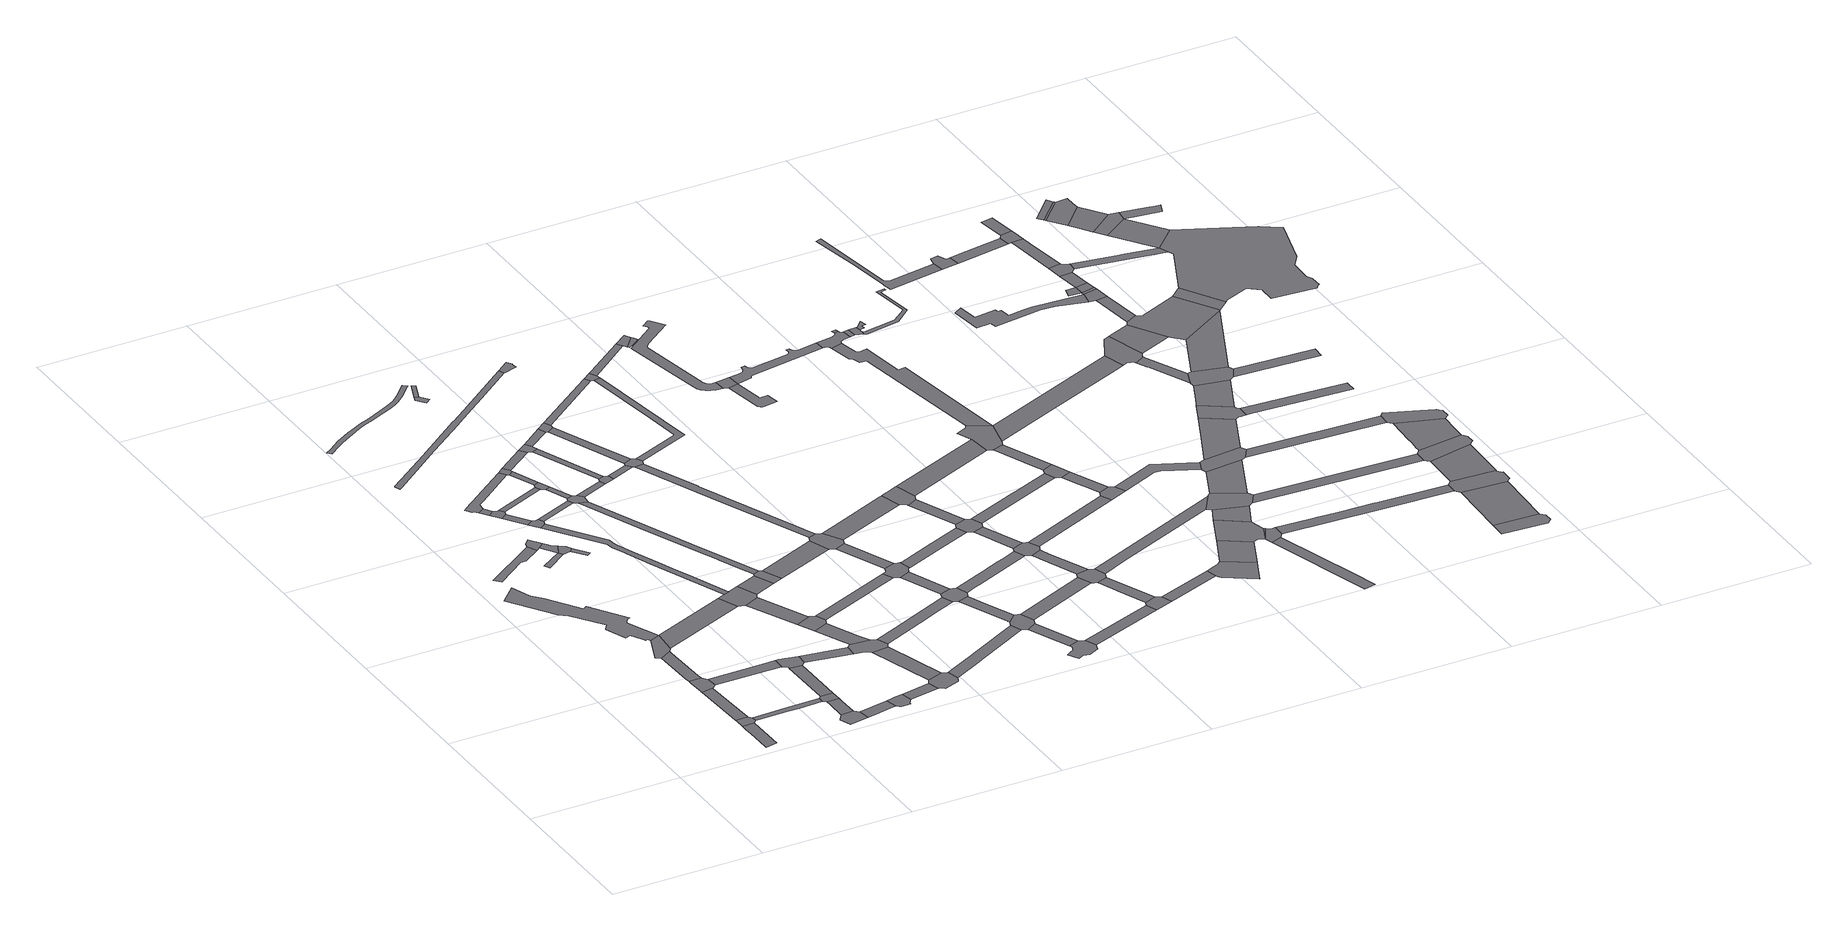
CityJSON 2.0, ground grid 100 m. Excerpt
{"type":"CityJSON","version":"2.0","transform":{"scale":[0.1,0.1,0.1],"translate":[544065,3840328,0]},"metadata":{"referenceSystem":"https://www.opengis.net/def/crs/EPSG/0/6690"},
"CityObjects":{
"road1":{"type":"Road","attributes":{"RoadStructureAttribute.sectionType":"1"},"geometry":[{"type":"MultiSurface","lod":"1","boundaries":[[[0,1,2,3,4,5,6,7]]]}]},
"road2":{"type":"Road","geometry":[{"type":"MultiSurface","lod":"1","boundaries":[[[8,9,2,1,10,11,12]]]}]},
"road3":{"type":"Road","attributes":{"RoadStructureAttribute.sectionType":"1"},"geometry":[{"type":"MultiSurface","lod":"1","boundaries":[[[13,14,15,16,17,8,12]]]}]},
"road4":{"type":"Road","geometry":[{"type":"MultiSurface","lod":"1","boundaries":[[[18,19,20,21,22,23,24,25,26,16,15,27,28]]]}]},
"road5":{"type":"Road","attributes":{"RoadStructureAttribute.sectionType":"1"},"geometry":[{"type":"MultiSurface","lod":"1","boundaries":[[[29,30,31,32,33,22,21]]]}]},
"road6":{"type":"Road","attributes":{"RoadStructureAttribute.sectionType":"1"},"geometry":[{"type":"MultiSurface","lod":"1","boundaries":[[[34,35,36,37,38,39,40,41,42,43,44,45,46,47,48,49,50,51,52,53,54,55,56,57]]]}]},
"road7":{"type":"Road","geometry":[{"type":"MultiSurface","lod":"1","boundaries":[[[57,56,58,59,60,32,31,61,62]]]}]},
"road8":{"type":"Road","attributes":{"RoadStructureAttribute.sectionType":"1"},"geometry":[{"type":"MultiSurface","lod":"1","boundaries":[[[63,64,11,10,65,66,67]]]}]},
"road9":{"type":"Road","attributes":{"RoadStructureAttribute.sectionType":"1"},"geometry":[{"type":"MultiSurface","lod":"1","boundaries":[[[68,69,70,71,72,73,74]]]}]},
"road10":{"type":"Road","attributes":{"RoadStructureAttribute.sectionType":"1"},"geometry":[{"type":"MultiSurface","lod":"1","boundaries":[[[75,28,27,76,77,78,79]]]}]},
"road11":{"type":"Road","geometry":[{"type":"MultiSurface","lod":"1","boundaries":[[[80,81,82,83,84,85,86]]]}]},
"road12":{"type":"Road","attributes":{"RoadStructureAttribute.sectionType":"1"},"geometry":[{"type":"MultiSurface","lod":"1","boundaries":[[[87,88,89,90,81,80]]]}]},
"road13":{"type":"Road","geometry":[{"type":"MultiSurface","lod":"1","boundaries":[[[91,92,63,67,89,88]]]}]},
"road14":{"type":"Road","attributes":{"RoadStructureAttribute.sectionType":"1"},"geometry":[{"type":"MultiSurface","lod":"1","boundaries":[[[93,94,95,96]]]}]},
"road15":{"type":"Road","geometry":[{"type":"MultiSurface","lod":"1","boundaries":[[[97,98,68,74,99,100]]]}]},
"road16":{"type":"Road","attributes":{"RoadStructureAttribute.sectionType":"1"},"geometry":[{"type":"MultiSurface","lod":"1","boundaries":[[[101,92,91,102,103]]]}]},
"road17":{"type":"Road","attributes":{"RoadStructureAttribute.sectionType":"1"},"geometry":[{"type":"MultiSurface","lod":"1","boundaries":[[[104,57,62,105]]]}]},
"road18":{"type":"Road","attributes":{"RoadStructureAttribute.sectionType":"1"},"geometry":[{"type":"MultiSurface","lod":"1","boundaries":[[[106,107,100,99,93,108]]]}]},
"road19":{"type":"Road","attributes":{"RoadStructureAttribute.sectionType":"1"},"geometry":[{"type":"MultiSurface","lod":"1","boundaries":[[[109,86,85,110,111,112]]]}]},
"road20":{"type":"Road","geometry":[{"type":"MultiSurface","lod":"1","boundaries":[[[113,114,115,116]]]}]},
"road21":{"type":"Road","geometry":[{"type":"MultiSurface","lod":"1","boundaries":[[[117,79,78,118,101,103,119,120]]]}]},
"road22":{"type":"Road","geometry":[{"type":"MultiSurface","lod":"1","boundaries":[[[121,108,93,96,122,123]]]}]},
"road23":{"type":"Road","geometry":[{"type":"MultiSurface","lod":"1","boundaries":[[[124,116,115,125,126,127,128]]]}]},
"road24":{"type":"Road","geometry":[{"type":"MultiSurface","lod":"1","boundaries":[[[129,130,123,122]]]}]},
"road25":{"type":"Road","attributes":{"RoadStructureAttribute.sectionType":"1"},"geometry":[{"type":"MultiSurface","lod":"1","boundaries":[[[126,125,131,132]]]}]},
"road26":{"type":"Road","geometry":[{"type":"MultiSurface","lod":"1","boundaries":[[[133,132,131,134,135,136,137]]]}]},
"road27":{"type":"Road","geometry":[{"type":"MultiSurface","lod":"1","boundaries":[[[138,139,140,109,112,141,142,143,144,145,146,147]]]}]},
"road28":{"type":"Road","attributes":{"RoadStructureAttribute.sectionType":"1"},"geometry":[{"type":"MultiSurface","lod":"1","boundaries":[[[148,149,150,151,152,153,154,114,113,155,156,157]]]}]},
"road29":{"type":"Road","attributes":{"RoadStructureAttribute.sectionType":"1"},"geometry":[{"type":"MultiSurface","lod":"1","boundaries":[[[120,119,158,159]]]}]},
"road30":{"type":"Road","attributes":{"RoadStructureAttribute.sectionType":"1"},"geometry":[{"type":"MultiSurface","lod":"1","boundaries":[[[160,161,162,163,164,165,166,167,135,134,168,169,170,171,172,173,174,175,176]]]}]},
"road31":{"type":"Road","attributes":{"RoadStructureAttribute.sectionType":"1"},"geometry":[{"type":"MultiSurface","lod":"1","boundaries":[[[177,128,127,178]]]}]},
"road32":{"type":"Road","attributes":{"RoadStructureAttribute.sectionType":"1"},"geometry":[{"type":"MultiSurface","lod":"1","boundaries":[[[179,180,181,182,183,184,185,186,187,188,189,190,191,192,193,194,195,196,197,198,199,200,201,202,203,204,205,206,207]]]}]},
"road33":{"type":"Road","attributes":{"RoadStructureAttribute.sectionType":"1"},"geometry":[{"type":"MultiSurface","lod":"1","boundaries":[[[208,137,136,209]]]}]},
"road34":{"type":"Road","attributes":{"RoadStructureAttribute.sectionType":"1"},"geometry":[{"type":"MultiSurface","lod":"1","boundaries":[[[210,138,147,211]]]}]},
"road35":{"type":"Road","geometry":[{"type":"MultiSurface","lod":"1","boundaries":[[[212,213,176,175,104,105,214,215,216,217,218,219,220]]]}]},
"road36":{"type":"Road","attributes":{"RoadStructureAttribute.sectionType":"1"},"geometry":[{"type":"MultiSurface","lod":"1","boundaries":[[[217,216,221,222]]]}]},
"road37":{"type":"Road","geometry":[{"type":"MultiSurface","lod":"1","boundaries":[[[223,148,157,224,225,226,227]]]}]},
"road38":{"type":"Road","geometry":[{"type":"MultiSurface","lod":"1","boundaries":[[[228,229,222,221,230,231,232,233,234,235]]]}]},
"road39":{"type":"Road","attributes":{"RoadStructureAttribute.sectionType":"1"},"geometry":[{"type":"MultiSurface","lod":"1","boundaries":[[[225,224,236,237]]]}]},
"road40":{"type":"Road","geometry":[{"type":"MultiSurface","lod":"1","boundaries":[[[237,236,238,177,178,239,240,241]]]}]},
"road41":{"type":"Road","attributes":{"RoadStructureAttribute.sectionType":"1"},"geometry":[{"type":"MultiSurface","lod":"1","boundaries":[[[242,231,230,243,244,245]]]}]},
"road42":{"type":"Road","geometry":[{"type":"MultiSurface","lod":"1","boundaries":[[[244,246,159,158,247,248,249,250,251,252,253,254,245]]]}]},
"road43":{"type":"Road","attributes":{"RoadStructureAttribute.sectionType":"1"},"geometry":[{"type":"MultiSurface","lod":"1","boundaries":[[[255,241,240,256,257,258]]]}]},
"road44":{"type":"Road","attributes":{"RoadStructureAttribute.sectionType":"1"},"geometry":[{"type":"MultiSurface","lod":"1","boundaries":[[[250,249,259,260]]]}]},
"road45":{"type":"Road","geometry":[{"type":"MultiSurface","lod":"1","boundaries":[[[258,257,208,209,261,262,263,264,265,266,267]]]}]},
"road46":{"type":"Road","geometry":[{"type":"MultiSurface","lod":"1","boundaries":[[[268,269,260,259,270,210,211,271,272,273,274,275,276,277]]]}]},
"road47":{"type":"Road","attributes":{"RoadStructureAttribute.sectionType":"1"},"geometry":[{"type":"MultiSurface","lod":"1","boundaries":[[[278,212,220,279]]]}]},
"road48":{"type":"Road","attributes":{"RoadStructureAttribute.sectionType":"1"},"geometry":[{"type":"MultiSurface","lod":"1","boundaries":[[[280,281,282,283,284,285,286,287,288,289,290,291,292,293,294,295,296,297,298,299]]]}]},
"road49":{"type":"Road","attributes":{"RoadStructureAttribute.sectionType":"1"},"geometry":[{"type":"MultiSurface","lod":"1","boundaries":[[[261,300,301,302,303,304,305,306,307,308,262]]]}]},
"road50":{"type":"Road","attributes":{"RoadStructureAttribute.sectionType":"1"},"geometry":[{"type":"MultiSurface","lod":"1","boundaries":[[[309,223,227,310]]]}]},
"road51":{"type":"Road","attributes":{"RoadStructureAttribute.sectionType":"1"},"geometry":[{"type":"MultiSurface","lod":"1","boundaries":[[[311,267,266,312]]]}]},
"road52":{"type":"Road","geometry":[{"type":"MultiSurface","lod":"1","boundaries":[[[313,306,305,314,278,279,315,316]]]}]},
"road53":{"type":"Road","geometry":[{"type":"MultiSurface","lod":"1","boundaries":[[[317,318,319,320,321]]]}]},
"road54":{"type":"Road","geometry":[{"type":"MultiSurface","lod":"1","boundaries":[[[322,309,310,323,324,325,326]]]}]},
"road55":{"type":"Road","attributes":{"RoadStructureAttribute.sectionType":"1"},"geometry":[{"type":"MultiSurface","lod":"1","boundaries":[[[327,317,321,328]]]}]},
"road56":{"type":"Road","attributes":{"RoadStructureAttribute.sectionType":"1"},"geometry":[{"type":"MultiSurface","lod":"1","boundaries":[[[324,323,329,330]]]}]},
"road57":{"type":"Road","geometry":[{"type":"MultiSurface","lod":"1","boundaries":[[[330,329,311,312,331,332,333]]]}]},
"road58":{"type":"Road","attributes":{"RoadStructureAttribute.sectionType":"1"},"geometry":[{"type":"MultiSurface","lod":"1","boundaries":[[[334,235,234,335]]]}]},
"road59":{"type":"Road","attributes":{"RoadStructureAttribute.sectionType":"1"},"geometry":[{"type":"MultiSurface","lod":"1","boundaries":[[[336,322,326,337]]]}]},
"road60":{"type":"Road","attributes":{"RoadStructureAttribute.sectionType":"1"},"geometry":[{"type":"MultiSurface","lod":"1","boundaries":[[[338,339,340,341,253,252,342,343,344,345]]]}]},
"road61":{"type":"Road","attributes":{"RoadStructureAttribute.sectionType":"1"},"geometry":[{"type":"MultiSurface","lod":"1","boundaries":[[[346,316,315,347]]]}]},
"road62":{"type":"Road","attributes":{"RoadStructureAttribute.sectionType":"1"},"geometry":[{"type":"MultiSurface","lod":"1","boundaries":[[[348,333,332,349]]]}]},
"road63":{"type":"Road","attributes":{"RoadStructureAttribute.sectionType":"1"},"geometry":[{"type":"MultiSurface","lod":"1","boundaries":[[[350,351,352,353,354,355,277,276,356,357,358,359]]]}]},
"road64":{"type":"Road","geometry":[{"type":"MultiSurface","lod":"1","boundaries":[[[360,336,337,361,362,363]]]}]},
"road65":{"type":"Road","attributes":{"RoadStructureAttribute.sectionType":"1"},"geometry":[{"type":"MultiSurface","lod":"1","boundaries":[[[364,362,361,365,366]]]}]},
"road66":{"type":"Road","geometry":[{"type":"MultiSurface","lod":"1","boundaries":[[[366,365,348,349,367,368,369,370]]]}]},
"road67":{"type":"Road","attributes":{"RoadStructureAttribute.sectionType":"1"},"geometry":[{"type":"MultiSurface","lod":"1","boundaries":[[[371,372,373,374,375,376,377,368,367,378,379,380]]]}]},
"road68":{"type":"Road","geometry":[{"type":"MultiSurface","lod":"1","boundaries":[[[381,380,379,382,346,347,383,384,385,386,387,388,389,390]]]}]},
"road69":{"type":"Road","attributes":{"RoadStructureAttribute.sectionType":"1"},"geometry":[{"type":"MultiSurface","lod":"1","boundaries":[[[386,385,391,392]]]}]},
"road70":{"type":"Road","geometry":[{"type":"MultiSurface","lod":"1","boundaries":[[[393,394,392,391,395,396,397,334,335,398,399,400,401,402]]]}]},
"road71":{"type":"Road","attributes":{"RoadStructureAttribute.sectionType":"1"},"geometry":[{"type":"MultiSurface","lod":"1","boundaries":[[[399,398,403,404]]]}]},
"road72":{"type":"Road","geometry":[{"type":"MultiSurface","lod":"1","boundaries":[[[404,403,338,345,405,406,407,408]]]}]},
"road73":{"type":"Road","attributes":{"RoadStructureAttribute.sectionType":"1"},"geometry":[{"type":"MultiSurface","lod":"1","boundaries":[[[409,360,363,410]]]}]},
"road74":{"type":"Road","attributes":{"RoadStructureAttribute.sectionType":"1"},"geometry":[{"type":"MultiSurface","lod":"1","boundaries":[[[411,412,406,405,413,414,415,416,417,418,419]]]}]},
"road75":{"type":"Road","geometry":[{"type":"MultiSurface","lod":"1","boundaries":[[[420,421,280,299,422,423,424,425,426]]]}]},
"road76":{"type":"Road","geometry":[{"type":"MultiSurface","lod":"1","boundaries":[[[427,419,418,350,359,428,429,430,431,432]]]}]},
"road77":{"type":"Road","geometry":[{"type":"MultiSurface","lod":"1","boundaries":[[[433,434,435,436,437,438,439,440,441,442,443,444,445,446,447,448,449,450]]]}]},
"road78":{"type":"Road","attributes":{"RoadStructureAttribute.sectionType":"1"},"geometry":[{"type":"MultiSurface","lod":"1","boundaries":[[[451,429,428,452,453,436,435]]]}]},
"road79":{"type":"Road","attributes":{"RoadStructureAttribute.sectionType":"1"},"geometry":[{"type":"MultiSurface","lod":"1","boundaries":[[[454,455,456,457,458,459,460,461,462,370,369]]]}]},
"road80":{"type":"Road","attributes":{"RoadStructureAttribute.sectionType":"1"},"geometry":[{"type":"MultiSurface","lod":"1","boundaries":[[[463,464,465,390,389,466,467]]]}]},
"road81":{"type":"Road","attributes":{"RoadStructureAttribute.sectionType":"1"},"geometry":[{"type":"MultiSurface","lod":"1","boundaries":[[[468,469,470,402,401,471,472,473,474]]]}]},
"road82":{"type":"Road","geometry":[{"type":"MultiSurface","lod":"1","boundaries":[[[475,409,410,456,455,476]]]}]},
"road83":{"type":"Road","attributes":{"RoadStructureAttribute.sectionType":"1"},"geometry":[{"type":"MultiSurface","lod":"1","boundaries":[[[477,478,479,480,481,482,483,484,408,407,485,486,487,488,489]]]}]},
"road84":{"type":"Road","attributes":{"RoadStructureAttribute.sectionType":"1"},"geometry":[{"type":"MultiSurface","lod":"1","boundaries":[[[490,491,432,431,492]]]}]},
"road85":{"type":"Road","attributes":{"RoadStructureAttribute.sectionType":"1"},"geometry":[{"type":"MultiSurface","lod":"1","boundaries":[[[493,450,449,494]]]}]},
"road86":{"type":"Road","attributes":{"RoadStructureAttribute.sectionType":"1"},"geometry":[{"type":"MultiSurface","lod":"1","boundaries":[[[495,496,475,476,497]]]}]},
"road87":{"type":"Road","geometry":[{"type":"MultiSurface","lod":"1","boundaries":[[[498,499,500,501,463,467,502,503,504,505]]]}]},
"road88":{"type":"Road","attributes":{"RoadStructureAttribute.sectionType":"1"},"geometry":[{"type":"MultiSurface","lod":"1","boundaries":[[[504,503,506,507]]]}]},
"road89":{"type":"Road","geometry":[{"type":"MultiSurface","lod":"1","boundaries":[[[507,506,468,474,508,509,510,511]]]}]},
"road90":{"type":"Road","attributes":{"RoadStructureAttribute.sectionType":"1"},"geometry":[{"type":"MultiSurface","lod":"1","boundaries":[[[509,508,512,513]]]}]},
"road91":{"type":"Road","geometry":[{"type":"MultiSurface","lod":"1","boundaries":[[[514,513,512,515,477,489,516,517,518,519,520,521,522,523]]]}]},
"road92":{"type":"Road","attributes":{"RoadStructureAttribute.sectionType":"1"},"geometry":[{"type":"MultiSurface","lod":"1","boundaries":[[[524,519,518,525,526,527,528]]]}]},
"road93":{"type":"Road","geometry":[{"type":"MultiSurface","lod":"1","boundaries":[[[528,527,529,530,490,492,531,532,533,534,535,536]]]}]},
"road94":{"type":"Road","attributes":{"RoadStructureAttribute.sectionType":"1"},"geometry":[{"type":"MultiSurface","lod":"1","boundaries":[[[537,495,497,538,539,540]]]}]},
"road95":{"type":"Road","attributes":{"RoadStructureAttribute.sectionType":"1"},"geometry":[{"type":"MultiSurface","lod":"1","boundaries":[[[541,533,532,542,543,544,545]]]}]},
"road96":{"type":"Road","geometry":[{"type":"MultiSurface","lod":"1","boundaries":[[[545,544,493,494,546,547]]]}]},
"road97":{"type":"Road","attributes":{"RoadStructureAttribute.sectionType":"1"},"geometry":[{"type":"MultiSurface","lod":"1","boundaries":[[[548,549,550,551,552,540,539]]]}]},
"road98":{"type":"Road","attributes":{"RoadStructureAttribute.sectionType":"1"},"geometry":[{"type":"MultiSurface","lod":"1","boundaries":[[[553,554,555,556,557,558,559,560,561,562,563,564,565,566,567,568,569,570,571,572,573,574,575]]]}]},
"road99":{"type":"Road","geometry":[{"type":"MultiSurface","lod":"1","boundaries":[[[576,575,574,577,578]]]}]},
"road100":{"type":"Road","attributes":{"RoadStructureAttribute.sectionType":"1"},"geometry":[{"type":"MultiSurface","lod":"1","boundaries":[[[579,580,581,582,583,584,585,586,587,578,577]]]}]},
"road101":{"type":"Road","attributes":{"RoadStructureAttribute.sectionType":"1"},"geometry":[{"type":"MultiSurface","lod":"1","boundaries":[[[588,498,505,589]]]}]},
"road102":{"type":"Road","attributes":{"RoadStructureAttribute.sectionType":"1"},"geometry":[{"type":"MultiSurface","lod":"1","boundaries":[[[590,547,546,591]]]}]},
"road103":{"type":"Road","attributes":{"RoadStructureAttribute.sectionType":"1"},"geometry":[{"type":"MultiSurface","lod":"1","boundaries":[[[592,593,594,595,596,511,510,597,598]]]}]},
"road104":{"type":"Road","attributes":{"RoadStructureAttribute.sectionType":"1"},"geometry":[{"type":"MultiSurface","lod":"1","boundaries":[[[599,523,522,600]]]}]},
"road105":{"type":"Road","attributes":{"RoadStructureAttribute.sectionType":"1"},"geometry":[{"type":"MultiSurface","lod":"1","boundaries":[[[601,602,603,604,605,606,607,608,609,610,611,612,613,614,615,616,617,618,576,578,619,620,621,622,623,624]]]}]},
"road106":{"type":"Road","attributes":{"RoadStructureAttribute.sectionType":"1"},"geometry":[{"type":"MultiSurface","lod":"1","boundaries":[[[625,536,535,626,627]]]}]},
"road107":{"type":"Road","geometry":[{"type":"MultiSurface","lod":"1","boundaries":[[[628,629,630,590,591,631,632,633,634,635,636,637]]]}]},
"road108":{"type":"Road","attributes":{"RoadStructureAttribute.sectionType":"1"},"geometry":[{"type":"MultiSurface","lod":"1","boundaries":[[[638,639,640,641,642,643]]]}]},
"road109":{"type":"Road","geometry":[{"type":"MultiSurface","lod":"1","boundaries":[[[644,645,646,588,589,639,638,647,648]]]}]},
"road110":{"type":"Road","geometry":[{"type":"MultiSurface","lod":"1","boundaries":[[[643,642,592,598,649,650]]]}]},
"road111":{"type":"Road","attributes":{"RoadStructureAttribute.sectionType":"1"},"geometry":[{"type":"MultiSurface","lod":"1","boundaries":[[[650,649,651,652,653,654]]]}]},
"road112":{"type":"Road","geometry":[{"type":"MultiSurface","lod":"1","boundaries":[[[654,653,599,600,655,656]]]}]},
"road113":{"type":"Road","attributes":{"RoadStructureAttribute.sectionType":"1"},"geometry":[{"type":"MultiSurface","lod":"1","boundaries":[[[657,628,637,658]]]}]},
"road114":{"type":"Road","attributes":{"RoadStructureAttribute.sectionType":"1"},"geometry":[{"type":"MultiSurface","lod":"1","boundaries":[[[659,660,661,662,663,664,665,666,667,668,669,670,671,672,644,648]]]}]},
"road115":{"type":"Road","geometry":[{"type":"MultiSurface","lod":"1","boundaries":[[[673,674,675,676,677,678,624,623,679,680,681,668,667,682,683,684,685,686]]]}]},
"road116":{"type":"Road","geometry":[{"type":"MultiSurface","lod":"1","boundaries":[[[687,688,657,658,689,690,691,692,693,694,695]]]}]},
"road117":{"type":"Road","geometry":[{"type":"MultiSurface","lod":"1","boundaries":[[[696,697,675,674]]]}]},
"road118":{"type":"Road","attributes":{"RoadStructureAttribute.sectionType":"1"},"geometry":[{"type":"MultiSurface","lod":"1","boundaries":[[[698,686,685,699]]]}]},
"road119":{"type":"Road","attributes":{"RoadStructureAttribute.sectionType":"1"},"geometry":[{"type":"MultiSurface","lod":"1","boundaries":[[[700,701,702,703,704,705]]]}]},
"road120":{"type":"Road","geometry":[{"type":"MultiSurface","lod":"1","boundaries":[[[706,698,699,707,708,709]]]}]},
"road121":{"type":"Road","attributes":{"RoadStructureAttribute.sectionType":"1"},"geometry":[{"type":"MultiSurface","lod":"1","boundaries":[[[692,691,710]]]}]},
"road122":{"type":"Road","geometry":[{"type":"MultiSurface","lod":"1","boundaries":[[[711,712,710,691,703,702,713,714,715]]]}]},
"road123":{"type":"Road","attributes":{"RoadStructureAttribute.sectionType":"1"},"geometry":[{"type":"MultiSurface","lod":"1","boundaries":[[[716,717,687,695,718]]]}]},
"road124":{"type":"Road","attributes":{"RoadStructureAttribute.sectionType":"1"},"geometry":[{"type":"MultiSurface","lod":"1","boundaries":[[[719,656,655,720,721,722,723]]]}]},
"road125":{"type":"Road","geometry":[{"type":"MultiSurface","lod":"1","boundaries":[[[724,725,726,727,728,706,709]]]}]},
"road126":{"type":"Road","geometry":[{"type":"MultiSurface","lod":"1","boundaries":[[[729,625,627,716,718,730,731,732]]]}]},
"road127":{"type":"Road","attributes":{"RoadStructureAttribute.sectionType":"1"},"geometry":[{"type":"MultiSurface","lod":"1","boundaries":[[[733,734,735,736,737,738,739,740,741,742,743,708,707]]]}]},
"road128":{"type":"Road","attributes":{"RoadStructureAttribute.sectionType":"1"},"geometry":[{"type":"MultiSurface","lod":"1","boundaries":[[[744,648,647,745,746,747]]]}]},
"road129":{"type":"Road","attributes":{"RoadStructureAttribute.sectionType":"1"},"geometry":[{"type":"MultiSurface","lod":"1","boundaries":[[[748,749,729,732]]]}]},
"road130":{"type":"Road","geometry":[{"type":"MultiSurface","lod":"1","boundaries":[[[750,751,723,722,749,748,752,753]]]}]},
"road131":{"type":"Road","attributes":{"RoadStructureAttribute.sectionType":"1"},"geometry":[{"type":"MultiSurface","lod":"1","boundaries":[[[754,755,756,757,758,759,715,714,760,761,762,763]]]}]},
"road132":{"type":"Road","attributes":{"RoadStructureAttribute.sectionType":"1"},"geometry":[{"type":"MultiSurface","lod":"1","boundaries":[[[764,765,751,750,766]]]}]},
"road133":{"type":"Road","attributes":{"RoadStructureAttribute.sectionType":"1"},"geometry":[{"type":"MultiSurface","lod":"1","boundaries":[[[767,768,769,770,771,772,773,774,775,776,777]]]}]},
"road134":{"type":"Road","attributes":{"RoadStructureAttribute.sectionType":"1"},"geometry":[{"type":"MultiSurface","lod":"1","boundaries":[[[731,730,778,779]]]}]},
"road135":{"type":"Road","geometry":[{"type":"MultiSurface","lod":"1","boundaries":[[[780,764,766,781,782,783,784,785,786,787]]]}]},
"road136":{"type":"Road","attributes":{"RoadStructureAttribute.sectionType":"1"},"geometry":[{"type":"MultiSurface","lod":"1","boundaries":[[[788,789,790,791,792,793,794,795,796,797,798,799,800,801,802,803,804]]]}]},
"road137":{"type":"Road","geometry":[{"type":"MultiSurface","lod":"1","boundaries":[[[805,806,807,744,747,808,809,810,811,812,813,814,815,816]]]}]},
"road138":{"type":"Road","geometry":[{"type":"MultiSurface","lod":"1","boundaries":[[[817,818,819,777,776,820,821]]]}]},
"road139":{"type":"Road","attributes":{"RoadStructureAttribute.sectionType":"1"},"geometry":[{"type":"MultiSurface","lod":"1","boundaries":[[[813,812,822,823,824,825]]]}]},
"road140":{"type":"Road","attributes":{"RoadStructureAttribute.sectionType":"1"},"geometry":[{"type":"MultiSurface","lod":"1","boundaries":[[[826,827,780,787,828]]]}]},
"road141":{"type":"Road","attributes":{"RoadStructureAttribute.sectionType":"1"},"geometry":[{"type":"MultiSurface","lod":"1","boundaries":[[[753,752,829,830]]]}]},
"road142":{"type":"Road","geometry":[{"type":"MultiSurface","lod":"1","boundaries":[[[831,825,824,826,828,832,833,834]]]}]},
"road143":{"type":"Road","geometry":[{"type":"MultiSurface","lod":"1","boundaries":[[[835,805,816,836,837]]]}]},
"road144":{"type":"Road","geometry":[{"type":"MultiSurface","lod":"1","boundaries":[[[838,839,840,841,842,843,844,845,846,847]]]}]},
"road145":{"type":"Road","attributes":{"RoadStructureAttribute.sectionType":"1"},"geometry":[{"type":"MultiSurface","lod":"1","boundaries":[[[848,849,850,821,820,851,852,853]]]}]},
"road146":{"type":"Road","geometry":[{"type":"MultiSurface","lod":"1","boundaries":[[[854,855,856,857]]]}]},
"road147":{"type":"Road","attributes":{"function":"3","RoadStructureAttribute.sectionType":"1"},"geometry":[{"type":"MultiSurface","lod":"1","boundaries":[[[858,838,847,859]]]}]},
"road148":{"type":"Road","attributes":{"RoadStructureAttribute.sectionType":"1"},"geometry":[{"type":"MultiSurface","lod":"1","boundaries":[[[785,784,860,861,862]]]}]},
"road149":{"type":"Road","attributes":{"RoadStructureAttribute.sectionType":"1"},"geometry":[{"type":"MultiSurface","lod":"1","boundaries":[[[863,864,865,866]]]}]},
"road150":{"type":"Road","geometry":[{"type":"MultiSurface","lod":"1","boundaries":[[[867,804,803,864,863]]]}]},
"road151":{"type":"Road","attributes":{"RoadStructureAttribute.sectionType":"1"},"geometry":[{"type":"MultiSurface","lod":"1","boundaries":[[[868,856,804,867]]]}]},
"road152":{"type":"Road","geometry":[{"type":"MultiSurface","lod":"1","boundaries":[[[869,857,856,868]]]}]},
"road153":{"type":"Road","geometry":[{"type":"MultiSurface","lod":"1","boundaries":[[[870,871,872,873,763,762,874,875,858,859,876,877,878,879,880,881,882]]]}]},
"road154":{"type":"Road","attributes":{"RoadStructureAttribute.sectionType":"1"},"geometry":[{"type":"MultiSurface","lod":"1","boundaries":[[[883,884,857,869]]]}]},
"road155":{"type":"Road","attributes":{"RoadStructureAttribute.sectionType":"1"},"geometry":[{"type":"MultiSurface","lod":"1","boundaries":[[[885,886,831,834]]]}]},
"road156":{"type":"Road","geometry":[{"type":"MultiSurface","lod":"1","boundaries":[[[887,888,889,890,884,883,891,892,893]]]}]},
"road157":{"type":"Road","attributes":{"RoadStructureAttribute.sectionType":"1"},"geometry":[{"type":"MultiSurface","lod":"1","boundaries":[[[894,895,896,897,898,899,900,890,889]]]}]},
"road158":{"type":"Road","attributes":{"function":"3","RoadStructureAttribute.sectionType":"1"},"geometry":[{"type":"MultiSurface","lod":"1","boundaries":[[[901,902,903,904,905,870,882]]]}]},
"road159":{"type":"Road","geometry":[{"type":"MultiSurface","lod":"1","boundaries":[[[906,907,908,848,853,897,896]]]}]},
"road160":{"type":"Road","geometry":[{"type":"MultiSurface","lod":"1","boundaries":[[[909,910,866,865,911,835,837,912,886,885,913]]]}]},
"road161":{"type":"Road","attributes":{"RoadStructureAttribute.sectionType":"1"},"geometry":[{"type":"MultiSurface","lod":"1","boundaries":[[[914,915,908,907]]]}]},
"road162":{"type":"Road","geometry":[{"type":"MultiSurface","lod":"1","boundaries":[[[916,917,918,779,778,919,904,903,920,921,922]]]}]},
"road163":{"type":"Road","attributes":{"RoadStructureAttribute.sectionType":"1"},"geometry":[{"type":"MultiSurface","lod":"1","boundaries":[[[833,832,923,924]]]}]},
"road164":{"type":"Road","attributes":{"function":"3","RoadStructureAttribute.sectionType":"1"},"geometry":[{"type":"MultiSurface","lod":"1","boundaries":[[[925,926,927,928,929,918,917,930,931,932]]]}]},
"road165":{"type":"Road","geometry":[{"type":"MultiSurface","lod":"1","boundaries":[[[933,830,829,934,925,932,935,936,937,938,939,940,941]]]}]},
"road166":{"type":"Road","attributes":{"RoadStructureAttribute.sectionType":"1"},"geometry":[{"type":"MultiSurface","lod":"1","boundaries":[[[942,909,913,943]]]}]},
"road167":{"type":"Road","attributes":{"RoadStructureAttribute.sectionType":"1"},"geometry":[{"type":"MultiSurface","lod":"1","boundaries":[[[944,945,893,892,946,947,948]]]}]},
"road168":{"type":"Road","geometry":[{"type":"MultiSurface","lod":"1","boundaries":[[[949,950,951,952,953]]]}]},
"road169":{"type":"Road","attributes":{"RoadStructureAttribute.sectionType":"7"},"geometry":[{"type":"MultiSurface","lod":"1","boundaries":[[[954,953,952,955,956]]]}]},
"road170":{"type":"Road","geometry":[{"type":"MultiSurface","lod":"1","boundaries":[[[957,958,956,955,959,960]]]}]},
"road171":{"type":"Road","attributes":{"RoadStructureAttribute.sectionType":"7"},"geometry":[{"type":"MultiSurface","lod":"1","boundaries":[[[961,960,959,962,963,964,965]]]}]},
"road172":{"type":"Road","geometry":[{"type":"MultiSurface","lod":"1","boundaries":[[[965,964,966,967,968]]]}]},
"road173":{"type":"Road","geometry":[{"type":"MultiSurface","lod":"1","boundaries":[[[969,970,967,966,971,972,948,973]]]}]},
"road174":{"type":"Road","geometry":[{"type":"MultiSurface","lod":"1","boundaries":[[[973,948,947,974,942,943,975,976,977,978,979,980,981,982,983,984,985,986,987,988,989,990,991]]]}]},
"road175":{"type":"Road","attributes":{"RoadStructureAttribute.sectionType":"1"},"geometry":[{"type":"MultiSurface","lod":"1","boundaries":[[[992,993,994,968,967,995,996]]]}]}
},
"vertices":[
[689,351,0],[689,352,0],[610,350,0],[611,304,0],[611,246,0],[613,146,0],[613,66,0],[693,86,0],
[608,430,0],[609,412,0],[711,371,0],[708,410,0],[688,430,0],
[688,438,0],[671,821,0],[672,822,0],[593,807,0],[608,436,0],
[693,928,0],[691,931,0],[684,939,0],[667,959,0],[586,956,0],[586,938,0],[587,927,0],[592,820,0],[592,819,0],[701,849,0],[695,928,0],
[666,996,0],[655,1295,0],[654,1318,0],[575,1269,0],[584,996,0],
[601,1723,0],[599,1738,0],[606,1753,0],[626,1771,0],[638,1776,0],[481,2014,0],[451,1995,0],[305,2213,0],[250,2279,0],[247,2288,0],[200,2410,0],[90,2300,0],[290,2007,0],[339,1963,0],[479,1766,0],[468,1750,0],[449,1723,0],[506,1580,0],[545,1595,0],[589,1518,0],[594,1501,0],[611,1505,0],[620,1485,0],[690,1513,0],
[545,1294,0],[546,1293,0],[555,1286,0],[673,1345,0],[675,1349,0],
[1160,418,0],[934,414,0],[935,374,0],[1002,375,0],[1158,378,0],
[511,2788,0],[484,2769,0],[148,2539,0],[184,2499,0],[389,2644,0],[425,2646,0],[541,2724,0],
[1056,928,0],[1031,848,0],[1056,848,0],[1145,848,0],[1145,928,0],
[1262,194,0],[1179,188,0],[1150,144,0],[1146,139,0],[1173,63,0],[1306,88,0],[1291,167,0],
[1260,328,0],[1260,360,0],[1180,359,0],[1181,327,0],
[1259,438,0],[1180,437,0],
[635,2640,0],[489,2544,0],[511,2509,0],[653,2608,0],
[553,2857,0],[517,2819,0],[565,2741,0],[606,2783,0],
[1175,810,0],[1258,502,0],[1255,801,0],
[1200,1724,0],[1256,1588,0],
[637,2740,0],[623,2759,0],[673,2711,0],
[1493,205,0],[1360,98,0],[1446,114,0],[1509,126,0],
[497,3299,0],[453,3268,0],[490,3216,0],[533,3247,0],
[1169,928,0],[1175,820,0],[1284,828,0],[1290,907,0],
[709,2683,0],[704,2620,0],[732,2648,0],
[558,3234,0],[538,3148,0],[582,3179,0],[590,3205,0],[567,3238,0],
[772,2530,0],[798,2549,0],
[635,3011,0],[678,3041,0],
[703,3031,0],[685,2940,0],[728,2971,0],[736,3001,0],[720,3039,0],
[1609,227,0],[1558,218,0],[1543,215,0],[1520,119,0],[1529,112,0],[1539,106,0],[1599,104,0],[1599,117,0],[1610,131,0],[1623,149,0],
[777,3623,0],[588,3482,0],[490,3409,0],[459,3386,0],[392,3335,0],[421,3296,0],[435,3294,0],[502,3351,0],[539,3378,0],[809,3580,0],
[1585,777,0],[1591,856,0],
[1194,2013,0],[1135,2161,0],[1095,2262,0],[1021,2449,0],[979,2554,0],[972,2594,0],[971,2604,0],[966,2630,0],[934,2587,0],[941,2545,0],[942,2541,0],[943,2537,0],[978,2448,0],[983,2435,0],[1048,2269,0],[1254,1746,0],[1293,1762,0],
[884,3372,0],[898,3335,0],
[771,4786,0],[687,4698,0],[640,4657,0],[610,4637,0],[575,4619,0],[508,4586,0],[418,4545,0],[346,4514,0],[292,4489,0],[227,4453,0],[132,4400,0],[46,4334,0],[6,4311,0],[31,4286,0],[101,4337,0],[150,4373,0],[245,4426,0],[307,4462,0],[359,4487,0],[431,4518,0],[523,4559,0],[558,4575,0],[590,4589,0],[628,4610,0],[660,4633,0],[710,4675,0],[789,4757,0],[796,4764,0],[798,4766,0],
[975,3144,0],[991,3104,0],
[1806,265,0],[1826,188,0],
[1364,1792,0],[1310,1769,0],[1258,1588,0],[1300,1575,0],[1304,1574,0],[1406,1624,0],[1405,1626,0],[1419,1655,0],[1420,1657,0],
[1460,1236,0],[1562,1283,0],
[821,3656,0],[822,3575,0],[855,3599,0],[851,3607,0],[853,3613,0],
[1602,1269,0],[1567,1281,0],[1514,1118,0],[1616,1164,0],[1618,1169,0],[1632,1201,0],[1634,1204,0],[1604,1270,0],
[894,3400,0],[929,3415,0],
[893,3399,0],[925,3321,0],[926,3321,0],[961,3335,0],
[1711,949,0],[1592,948,0],[1622,882,0],[1747,871,0],
[1617,879,0],[1658,765,0],[1675,751,0],[1688,740,0],[1800,748,0],[1803,756,0],[1816,785,0],[1785,856,0],[1754,869,0],
[1023,3183,0],[987,3170,0],[987,3169,0],[1023,3182,0],
[1826,300,0],[1929,335,0],
[1017,3092,0],[1074,3076,0],[1078,3110,0],[1078,3115,0],[1080,3130,0],[1083,3135,0],[1051,3171,0],
[1942,329,0],[1935,332,0],[1822,293,0],[1830,188,0],[1859,171,0],[1865,167,0],[1969,201,0],[1972,209,0],[1983,237,0],[1965,319,0],
[1512,1854,0],[1568,1719,0],
[1347,4663,0],[1034,4426,0],[948,4360,0],[834,4275,0],[833,4274,0],[438,3978,0],[427,3969,0],[310,3882,0],[169,3775,0],[167,3774,0],[182,3732,0],[193,3740,0],[195,3742,0],[451,3937,0],[571,4029,0],[834,4225,0],[859,4243,0],[996,4346,0],[1057,4392,0],[1366,4626,0],
[1195,2659,0],[1364,2255,0],[1422,2114,0],[1419,2113,0],[1482,1960,0],[1518,1872,0],[1562,1890,0],[1368,2358,0],[1235,2682,0],
[1008,3796,0],[1041,3752,0],
[1250,3253,0],[1263,3209,0],
[1579,1884,0],[1513,1856,0],[1639,1748,0],[1583,1882,0],
[769,4632,0],[756,4596,0],[799,4538,0],[836,4566,0],[793,4624,0],
[1070,3842,0],[1070,3744,0],[1109,3759,0],[1096,3790,0],[1100,3801,0],
[816,4757,0],[838,4745,0],
[1257,3280,0],[1296,3294,0],
[1314,3231,0],[1335,3239,0],[1323,3282,0],
[2183,1513,0],[2215,1440,0],
[1227,3958,0],[1247,3906,0],
[2356,1102,0],[2354,1102,0],[2007,952,0],[2006,952,0],[2176,938,0],[2213,954,0],[2267,978,0],[2384,1028,0],
[1992,2051,0],[2042,1915,0],
[1469,3343,0],[1497,3306,0],
[2549,624,0],[2547,623,0],[2546,622,0],[2243,464,0],[2162,422,0],[2148,415,0],[2185,344,0],[2233,369,0],[2579,552,0],[2580,551,0],
[1290,4006,0],[1261,3900,0],[1311,3936,0],[1311,3964,0],
[1412,3688,0],[1477,3368,0],[1533,3392,0],
[1508,3300,0],[1571,3309,0],[1585,3341,0],[1560,3380,0],
[1973,2324,0],[1930,2428,0],[1802,2737,0],[1754,2853,0],[1725,2922,0],[1723,2927,0],[1728,2930,0],[1727,2772,0],[2008,2089,0],[2061,2111,0],
[2097,2097,0],[1993,2054,0],[2045,1913,0],[2081,1900,0],[2083,1899,0],[2157,1931,0],[2156,1932,0],[2169,1965,0],[2170,1968,0],[2100,2097,0],
[2223,1559,0],[2297,1589,0],
[2336,1576,0],[2322,1580,0],[2213,1532,0],[2210,1524,0],[2197,1519,0],[2252,1428,0],[2325,1457,0],[2342,1493,0],[2354,1498,0],[2337,1575,0],
[2368,1141,0],[2442,1171,0],
[2416,1017,0],[2493,1041,0],[2509,1081,0],[2483,1158,0],
[1744,4343,0],[1764,4303,0],
[2558,883,0],[2527,957,0],[2418,1014,0],[2443,956,0],[2555,686,0],[2558,678,0],[2559,676,0],[2564,664,0],[2625,724,0],
[1437,4731,0],[1429,4725,0],[1377,4630,0],[1452,4652,0],[1460,4654,0],[1455,4685,0],[1456,4695,0],
[2649,714,0],[2618,534,0],[2686,579,0],[2696,604,0],[2701,617,0],[2662,709,0],
[2824,272,0],[2813,277,0],[2812,278,0],[2739,250,0],[2743,240,0],[2746,233,0],[2733,198,0],[2711,185,0],[2676,163,0],[2718,95,0],[2756,117,0],[2796,107,0],[2797,107,0],[2867,142,0],[2865,147,0],[2870,161,0],[2881,186,0],[2849,260,0],
[2689,572,0],[2671,409,0],[2672,408,0],
[1945,3488,0],[1829,4305,0],[1785,4296,0],[1861,3750,0],[1886,3559,0],[1891,3522,0],[1889,3518,0],[1885,3512,0],[1657,3419,0],
[2613,2311,0],[2597,2305,0],[2203,2140,0],[2390,2059,0],[2654,2168,0],
[2819,1775,0],[2659,1709,0],[2601,1685,0],[2624,1608,0],[2631,1611,0],[2659,1623,0],[2846,1699,0],
[1801,4385,0],[1824,4340,0],
[2982,1370,0],[2981,1369,0],[2884,1328,0],[2844,1311,0],[2782,1285,0],[2749,1271,0],[2737,1266,0],[2663,1235,0],[2547,1098,0],[2587,1115,0],[2638,1137,0],[2664,1148,0],[3014,1297,0],
[3164,928,0],[2668,712,0],[3202,833,0],
[3358,447,0],[3386,371,0],
[2105,4610,0],[1820,4399,0],[2125,4570,0],
[2742,2365,0],[2655,2329,0],[2652,2328,0],[2625,2316,0],[2694,2150,0],[2698,2139,0],[2769,2181,0],[2783,2218,0],
[2833,1809,0],[2909,1837,0],
[2885,1682,0],[2961,1711,0],[2974,1748,0],[2945,1824,0],
[2997,1406,0],[3072,1437,0],
[3097,1428,0],[2986,1380,0],[3021,1294,0],[3048,1282,0],[3050,1281,0],[3123,1312,0],[3122,1313,0],[3133,1337,0],[3140,1352,0],[3107,1424,0],
[3148,1250,0],[3071,1227,0],[3074,1220,0],[3177,964,0],[3260,977,0],
[3167,937,0],[3166,934,0],[3219,825,0],[3237,817,0],[3310,847,0],[3316,863,0],[3325,887,0],[3296,965,0],
[2191,4674,0],[2137,4556,0],[2144,4547,0],[2212,4633,0],
[3368,708,0],[3291,685,0],[3294,678,0],[3374,481,0],[3449,510,0],
[3513,418,0],[3485,494,0],
[2153,4537,0],[2175,4548,0],[2213,4575,0],[2240,4596,0],[2222,4620,0],
[2377,3932,0],[2354,3937,0],[2341,3954,0],[2331,3972,0],[2244,4486,0],[2248,4499,0],[2268,4518,0],[2463,4664,0],[2402,4747,0],[2395,4757,0],[2344,4719,0],[2360,4693,0],[2361,4681,0],[2356,4672,0],[2156,4523,0],[2259,3949,0],[2267,3924,0],[2279,3901,0],[2300,3882,0],[2327,3867,0],[2357,3857,0],[2405,3855,0],[2397,3935,0],
[2496,3949,0],[2432,3843,0],[2504,3859,0],
[2472,3611,0],[2479,3575,0],[2485,3567,0],[2493,3559,0],[2503,3555,0],[2512,3553,0],[2607,3569,0],[2592,3660,0],[2537,3655,0],
[3391,2634,0],[3407,2478,0],
[3864,631,0],[3878,551,0],
[3576,2083,0],[3328,1981,0],[3320,1978,0],[3253,1950,0],[3229,1941,0],[3351,1904,0],[3604,2008,0],
[3738,1694,0],[3770,1621,0],
[2998,4033,0],[2983,4038,0],[2970,4053,0],[2963,4074,0],[2943,4070,0],[2943,4043,0],[2935,4028,0],[2923,4020,0],[2896,4015,0],[2676,3980,0],[2661,3983,0],[2646,3990,0],[2637,4021,0],[2614,4017,0],[2608,3985,0],[2599,3972,0],[2589,3964,0],[2574,3959,0],[2570,3874,0],[2605,3880,0],[2612,3897,0],[2624,3902,0],[3141,3987,0],[3133,4055,0],
[4283,1387,0],[3507,967,0],[4200,1262,0],
[3981,688,0],[3955,664,0],[3916,650,0],[3892,534,0],[3903,521,0],[4088,399,0],[4103,433,0],[4116,460,0],[4147,531,0],[4167,574,0],
[3520,2492,0],[3444,2466,0],[3445,2464,0],[3565,2176,0],[3588,2121,0],[3662,2153,0],
[3440,2796,0],[3426,2766,0],[3351,2736,0],[3534,2530,0],[3575,2710,0],
[3641,1995,0],[3714,2026,0],
[3688,1883,0],[3708,1835,0],[3751,1732,0],[3825,1762,0],
[3894,1675,0],[3862,1748,0],
[4083,915,0],[4266,795,0],
[3469,3439,0],[3453,3554,0],[3406,3551,0],[3360,3853,0],[3309,3844,0],[3300,3844,0],[3290,3849,0],[3285,3859,0],[3263,3981,0],[3182,3956,0],[3215,3801,0],[3233,3790,0],[3248,3732,0],[3294,3731,0],
[3320,4097,0],[3310,4111,0],[3285,4106,0],[3280,4091,0],[3267,4081,0],[3252,4073,0],[3153,3987,0],[3170,3981,0],[3179,3971,0],[3266,3996,0],[3278,4006,0],[3295,4014,0],[3344,4023,0],[3335,4092,0],
[4181,1131,0],[4109,973,0],[4291,805,0],[4308,811,0],[4339,790,0],[4390,905,0],[4372,975,0],[4371,980,0],[4366,1006,0],
[3306,4132,0],[3278,4129,0],
[3372,4097,0],[3378,4030,0],
[4600,190,0],[4433,757,0],[4430,765,0],[4356,734,0],[4572,1,0],[4650,20,0],
[3426,4104,0],[3427,4013,0],[3433,4038,0],[3430,4065,0],
[4399,897,0],
[4438,880,0],[4418,881,0],[4440,779,0],[4454,798,0],[4456,879,0],
[4229,1236,0],[4213,1200,0],[4444,1175,0],
[4166,1878,0],[4144,1782,0],[4184,1781,0],[4403,1684,0],[4434,1757,0],
[3466,4075,0],[3462,4101,0],[3493,4105,0],[3482,4154,0],[3437,4105,0],
[4311,1413,0],[4476,1199,0],[4525,1277,0],[4505,1310,0],
[3451,4005,0],[3679,4043,0],[3785,4135,0],[3747,4391,0],[3769,4396,0],[3789,4401,0],[3787,4417,0],[3729,4408,0],[3767,4151,0],[3666,4072,0],[3441,4034,0],
[4542,3110,0],[3954,2703,0],[4522,2938,0],[4584,2963,0],
[4663,1663,0],[4415,1644,0],
[4726,1797,0],[4472,1771,0],[4695,1683,0],[4745,1762,0],
[5109,849,0],[5103,850,0],[4876,860,0],[4782,864,0],[4734,867,0],[4687,869,0],[5099,770,0],[5100,770,0],[5579,749,0],[5581,828,0],
[4675,2216,0],[4595,2040,0],[4858,2092,0],
[3859,4481,0],[3828,4503,0],[3827,4504,0],[3738,5104,0],[3702,5093,0],[3764,4770,0],[3805,4469,0],[3807,4454,0],[3815,4391,0],[4193,4451,0],[4180,4531,0],
[5593,1150,0],[5597,1233,0],
[4735,2349,0],[4892,2114,0],[4904,2113,0],[4914,2113,0],[4937,2111,0],[4940,2193,0],[4927,2213,0],[4919,2226,0],
[4445,3818,0],[4381,3808,0],[4278,3796,0],[4267,3869,0],[4242,3865,0],[4239,3891,0],[4090,3872,0],[4072,4009,0],[4014,3971,0],[4041,3757,0],[4139,3767,0],[4147,3721,0],[4382,3754,0],[4469,3761,0],[4564,3757,0],[4764,3710,0],[4778,3801,0],
[4672,3298,0],[4631,3281,0],[4549,3124,0],[4611,2975,0],[4622,2979,0],[4639,2973,0],[4659,2965,0],[4664,2952,0],[4730,2995,0],[4731,2996,0],[4739,3015,0],[4747,3032,0],
[4271,4545,0],[4244,4603,0],[4192,4593,0],[4309,4470,0],[4296,4549,0],
[4698,2877,0],[4703,2878,0],[4828,2594,0],[4866,2701,0],
[4829,2555,0],[4746,2373,0],[5051,2515,0],
[5617,1641,0],[5622,1721,0],
[4896,2705,0],[5084,2536,0],[5127,2616,0],[5113,2652,0],
[4831,3364,0],[4955,3117,0],[4973,3125,0],
[5587,289,0],[5582,176,0],[5881,158,0],[5907,183,0],[5911,186,0],[5913,186,0],[5914,245,0],[5912,247,0],[5910,249,0],[5887,275,0],
[4662,4605,0],[4559,4589,0],[4416,4567,0],[4337,4474,0],[4571,4510,0],[4674,4526,0],
[4711,3892,0],[4693,3825,0],[4776,3821,0],[4775,3891,0],
[5606,717,0],[5905,695,0],
[4971,2110,0],[5636,2075,0],[5636,2156,0],
[4888,3715,0],[4809,3700,0],[4848,3397,0],[4925,3437,0],
[4875,3819,0],
[4872,3839,0],
[4863,3908,0],
[5613,856,0],[5611,855,0],[5610,854,0],[5586,833,0],[5581,749,0],[5582,747,0],[5931,721,0],[5934,724,0],[5937,804,0],[5935,804,0],[5932,804,0],[5909,838,0],[5909,841,0],
[4843,4058,0],[4755,4051,0],
[5383,3247,0],[5050,3046,0],
[4864,4151,0],[4858,4152,0],[4828,4177,0],[4743,4163,0],[4858,4072,0],[4871,4086,0],[4878,4149,0],
[4788,4474,0],[4787,4479,0],[4779,4536,0],[4700,4530,0],[4700,4525,0],[4707,4478,0],[4708,4463,0],
[5915,991,0],[5920,1138,0],[5922,1180,0],[5624,1119,0],[5619,988,0],
[4772,4585,0],[4763,4648,0],[4683,4637,0],
[5224,3527,0],[4960,3417,0],[4840,3381,0],[5039,3058,0],[5392,3255,0],
[4737,4838,0],[4657,4823,0],
[5938,1288,0],[5927,1300,0],[5625,1260,0],[5609,1134,0],[5951,1207,0],[5952,1208,0],[5955,1270,0],
[5657,2510,0],[5660,2592,0],
[5643,1612,0],[5632,1406,0],[5631,1370,0],[5628,1321,0],[5627,1304,0],[5930,1356,0],[5932,1385,0],[5938,1515,0],
[5648,1751,0],[5618,1640,0],[5964,1538,0],[5968,1541,0],[5970,1544,0],[5972,1605,0],[5970,1606,0],[5967,1609,0],[5943,1635,0],
[5301,3596,0],[5468,3324,0],
[5215,4095,0],[5170,4102,0],[5434,3997,0],[5450,3995,0],[5426,4061,0],
[5115,4867,0],[4963,4708,0],[4971,4697,0],[4989,4671,0],[5141,4830,0],
[5144,4827,0],[4997,4660,0],[5149,4820,0],
[5233,4760,0],[5230,4826,0],[5081,4546,0],[5236,4712,0],
[5351,4545,0],[5128,4482,0],[5176,4413,0],[5178,4411,0],[5352,4544,0],
[5231,4336,0],[5406,4459,0],[5416,4535,0],
[5574,4225,0],[5407,4457,0],[5402,4094,0],[5404,4091,0],[5581,4217,0],
[5466,3960,0],[5483,3337,0],[5647,3405,0],[5722,3339,0],[5721,3337,0],[5716,3229,0],[6014,3208,0],[6014,3210,0],[6014,3211,0],[6040,3238,0],[6043,3240,0],[6041,3322,0],[6020,3354,0],[6027,3508,0],[6084,3586,0],[6177,3919,0],[6169,3925,0],[6057,4004,0],
[5662,4497,0],[5631,4499,0],[5607,4507,0],[5645,4424,0],[5673,4496,0]
]}
